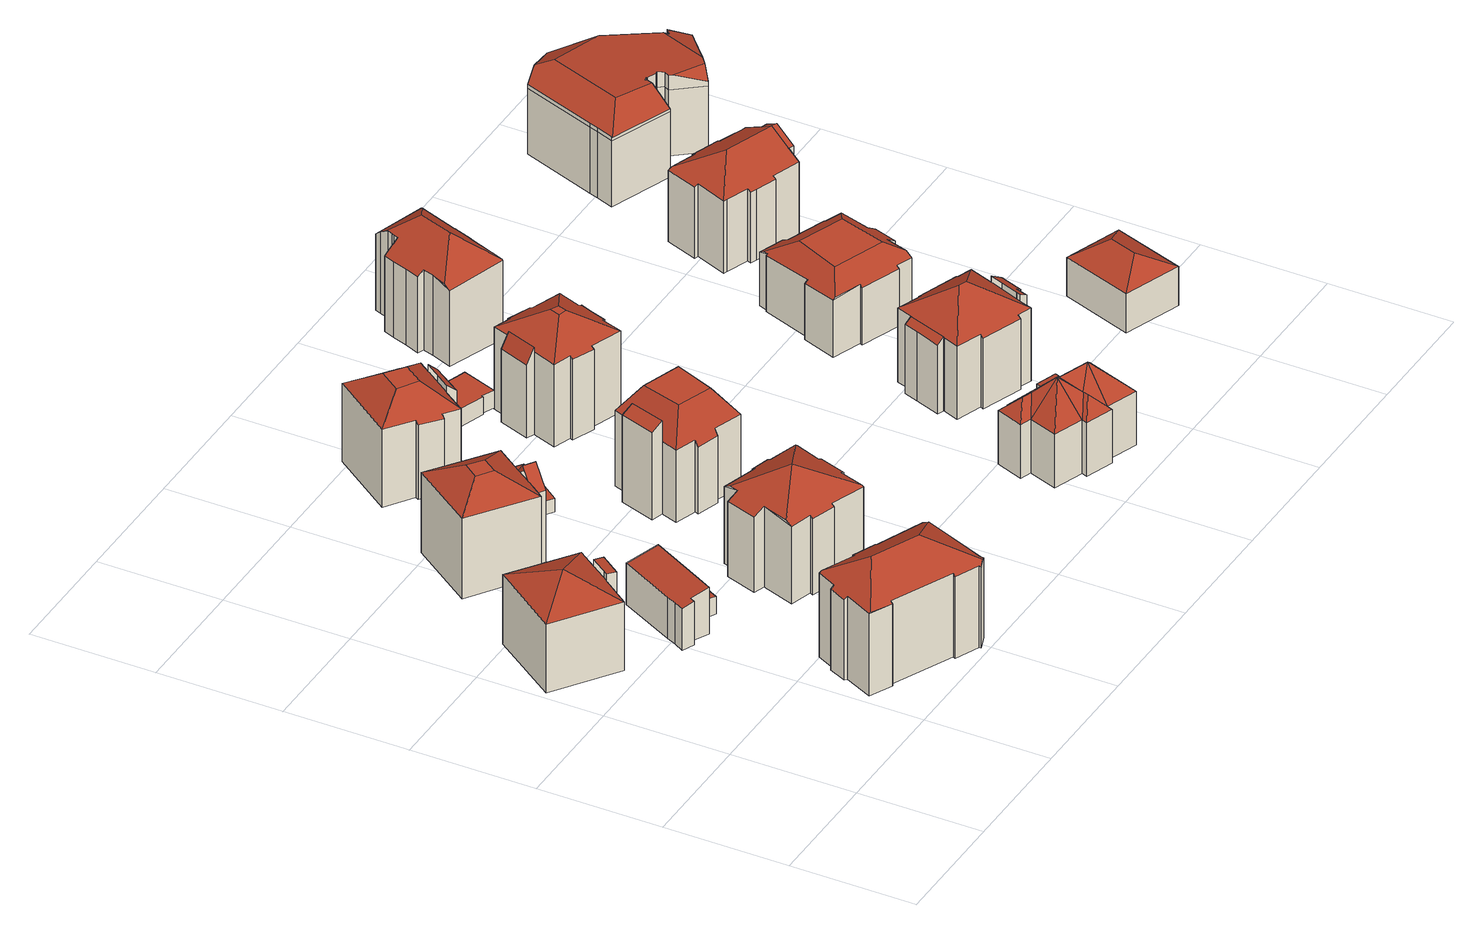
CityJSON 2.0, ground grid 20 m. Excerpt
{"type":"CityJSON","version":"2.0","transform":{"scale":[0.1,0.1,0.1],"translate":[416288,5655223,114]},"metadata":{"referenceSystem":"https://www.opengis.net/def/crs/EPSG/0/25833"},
"CityObjects":{
"building1":{"type":"Building","attributes":{"Gemeindeschluessel":14612000,"Geometrietyp2DReferenz":"3000","function":"31001_9998","roofType":"9999"},"children":["building1-1","building1-2"]},
"building1-1":{"type":"BuildingPart","attributes":{"Dachtyp_tdc":"tdcTentRoof","Dachneigung":27.36,"QualitaetDacherkennung":66,"Geometrietyp2DReferenz":"3000","measuredHeight":14.86,"roofType":"3500"},"parents":["building1"],"geometry":[{"type":"MultiSurface","lod":"2","boundaries":[[[0,1,2,3]],[[1,4,5,2]],[[4,6,7,5]],[[6,8,9,7]],[[10,11,12]],[[11,0,3,12]],[[6,4,13]],[[0,11,10,8,6,13]],[[1,0,13]],[[4,1,13]],[[3,2,5,7,9,12]]],"semantics":{"surfaces":[{"type":"WallSurface"},{"type":"RoofSurface"},{"type":"GroundSurface"}],"values":[0,0,0,0,0,0,1,1,1,1,2]}}]},
"building1-2":{"type":"BuildingPart","attributes":{"Dachtyp_tdc":"tdcPolyFlatRoof","Dachneigung":6.49,"QualitaetDacherkennung":55,"Geometrietyp2DReferenz":"3000","measuredHeight":13.02,"roofType":"2100"},"parents":["building1"],"geometry":[{"type":"MultiSurface","lod":"2","boundaries":[[[14,15,12,16]],[[15,10,12]],[[17,9,8]],[[17,18,19,9]],[[18,14,16,19]],[[18,17,15,14]],[[16,12,9,19]]],"semantics":{"surfaces":[{"type":"WallSurface"},{"type":"RoofSurface"},{"type":"GroundSurface"}],"values":[0,0,0,0,0,1,2]}}]},
"building2":{"type":"Building","attributes":{"Dachtyp_tdc":"tdcFreeFormRoof","Gemeindeschluessel":14612000,"Dachneigung":31.19,"QualitaetDacherkennung":58,"Geometrietyp2DReferenz":"3000","measuredHeight":17.86,"function":"31001_9998","roofType":"5000"},"geometry":[{"type":"Solid","lod":"2","boundaries":[[[[20,21,22,23]],[[21,24,25,22]],[[24,26,27,25]],[[26,28,29,27]],[[28,30,31,29]],[[30,32,33,31]],[[32,34,35,33]],[[34,36,37,35]],[[36,38,39,37]],[[38,40,41,39]],[[40,42,43,41]],[[42,44,45,43]],[[44,46,47,45]],[[46,48,49,47]],[[48,50,51,49]],[[50,52,53,51]],[[52,54,55,53]],[[54,56,57,55]],[[56,20,23,57]],[[58,59,52,50,48,46,44,42,60]],[[61,28,26,62,63]],[[60,40,38,36,34,32,30,61,63,58]],[[63,62,24,21,20,56,54,59,58]],[[26,24,62]],[[30,28,61]],[[42,40,60]],[[54,52,59]],[[23,22,25,27,29,31,33,35,37,39,41,43,45,47,49,51,53,55,57]]]],"semantics":{"surfaces":[{"type":"WallSurface"},{"type":"RoofSurface"},{"type":"GroundSurface"}],"values":[[0,0,0,0,0,0,0,0,0,0,0,0,0,0,0,0,0,0,0,1,1,1,1,0,0,0,0,2]]}}]},
"building3":{"type":"Building","attributes":{"Dachtyp_tdc":"tdcPolyFlatRoof","Gemeindeschluessel":14612000,"Dachneigung":10.72,"QualitaetDacherkennung":78,"Geometrietyp2DReferenz":"3000","measuredHeight":8.04,"function":"31001_9998","roofType":"2100"},"geometry":[{"type":"Solid","lod":"2","boundaries":[[[[64,65,66,67]],[[65,68,69,66]],[[68,70,71,69]],[[70,72,73,71]],[[72,74,75,73]],[[74,76,77,75]],[[76,78,79,77]],[[78,80,81,79]],[[80,64,67,81]],[[80,78,76,74,72,70,68,65,64]],[[67,66,69,71,73,75,77,79,81]]]],"semantics":{"surfaces":[{"type":"WallSurface"},{"type":"RoofSurface"},{"type":"GroundSurface"}],"values":[[0,0,0,0,0,0,0,0,0,1,2]]}}]},
"building4":{"type":"Building","attributes":{"Dachtyp_tdc":"tdcPolyFlatRoof","Gemeindeschluessel":14612000,"Dachneigung":6.56,"QualitaetDacherkennung":77,"Geometrietyp2DReferenz":"3000","measuredHeight":3.34,"function":"31001_9998","roofType":"2100"},"geometry":[{"type":"Solid","lod":"2","boundaries":[[[[82,83,84,85]],[[83,86,87,84]],[[86,88,89,87]],[[88,82,85,89]],[[88,86,83,82]],[[85,84,87,89]]]],"semantics":{"surfaces":[{"type":"WallSurface"},{"type":"RoofSurface"},{"type":"GroundSurface"}],"values":[[0,0,0,0,1,2]]}}]},
"building5":{"type":"Building","attributes":{"Gemeindeschluessel":14612000,"Geometrietyp2DReferenz":"3000","function":"31001_9998","roofType":"9999"},"children":["building5-1","building5-2"]},
"building5-1":{"type":"BuildingPart","attributes":{"Dachtyp_tdc":"tdcGableRoof","Dachneigung":44.52,"QualitaetDacherkennung":36,"Geometrietyp2DReferenz":"3000","measuredHeight":15.23,"roofType":"3100"},"parents":["building5"],"geometry":[{"type":"MultiSurface","lod":"2","boundaries":[[[90,91,92,93]],[[91,94,95,92]],[[96,90,93,97]],[[90,96,98,99,100]],[[94,91,100,99,101]],[[90,100,91]],[[93,92,95,97]]],"semantics":{"surfaces":[{"type":"WallSurface"},{"type":"RoofSurface"},{"type":"GroundSurface"}],"values":[0,0,0,1,1,0,2]}}]},
"building5-2":{"type":"BuildingPart","attributes":{"Dachtyp_tdc":"tdcCutTentRoof","Dachneigung":31.29,"QualitaetDacherkennung":54,"Geometrietyp2DReferenz":"3000","measuredHeight":16.54,"roofType":"9999"},"parents":["building5"],"geometry":[{"type":"MultiSurface","lod":"2","boundaries":[[[102,103,104,105]],[[103,106,96,97,104]],[[107,95,94]],[[107,108,109,95]],[[108,110,111,109]],[[110,102,105,111]],[[102,110,112,113]],[[103,102,113,114]],[[108,107,101,98,106,103,114,115]],[[110,108,115,112]],[[115,114,113,112]],[[105,104,97,95,109,111]]],"semantics":{"surfaces":[{"type":"WallSurface"},{"type":"RoofSurface"},{"type":"GroundSurface"}],"values":[0,0,0,0,0,0,1,1,1,1,1,2]}}]},
"building6":{"type":"Building","attributes":{"Dachtyp_tdc":"tdcFreeFormRoof","Gemeindeschluessel":14612000,"Dachneigung":29.82,"QualitaetDacherkennung":58,"Geometrietyp2DReferenz":"3000","measuredHeight":17.19,"function":"31001_9998","roofType":"5000"},"geometry":[{"type":"Solid","lod":"2","boundaries":[[[[116,117,118,119]],[[117,120,121,118]],[[120,122,123,121]],[[122,124,125,123]],[[124,126,127,125]],[[126,128,129,127]],[[128,130,131,129]],[[130,132,133,131]],[[132,134,135,133]],[[134,136,137,135]],[[136,138,139,137]],[[138,140,141,139]],[[140,142,143,141]],[[142,144,145,143]],[[144,146,147,145]],[[146,148,149,147]],[[148,150,151,149]],[[150,152,153,151]],[[152,154,155,153]],[[154,116,119,155]],[[117,116,156,157,158,124,122,120]],[[130,128,126,158,157,159,136,134,132]],[[157,160,144,142,140,138,159]],[[154,152,150,148,146,160,157,156]],[[126,124,158]],[[138,136,159]],[[146,144,160]],[[116,154,156]],[[119,118,121,123,125,127,129,131,133,135,137,139,141,143,145,147,149,151,153,155]]]],"semantics":{"surfaces":[{"type":"WallSurface"},{"type":"RoofSurface"},{"type":"GroundSurface"}],"values":[[0,0,0,0,0,0,0,0,0,0,0,0,0,0,0,0,0,0,0,0,1,1,1,1,0,0,0,0,2]]}}]},
"building7":{"type":"Building","attributes":{"Dachtyp_tdc":"tdcPolyFlatRoof","Gemeindeschluessel":14612000,"Dachneigung":0,"QualitaetDacherkennung":77,"Geometrietyp2DReferenz":"3000","measuredHeight":2.34,"function":"31001_9998","roofType":"1000"},"geometry":[{"type":"Solid","lod":"2","boundaries":[[[[161,162,163,164]],[[165,166,167,168]],[[164,163,166,165]],[[163,162,167,166]],[[162,161,168,167]],[[161,164,165,168]]]],"semantics":{"surfaces":[{"type":"RoofSurface"},{"type":"GroundSurface"},{"type":"WallSurface"}],"values":[[0,1,2,2,2,2]]}}]},
"building8":{"type":"Building","attributes":{"Dachtyp_tdc":"tdcPolyFlatRoof","Gemeindeschluessel":14612000,"Dachneigung":2.96,"QualitaetDacherkennung":71,"Geometrietyp2DReferenz":"3000","measuredHeight":2.88,"function":"31001_9998","roofType":"2100"},"geometry":[{"type":"Solid","lod":"2","boundaries":[[[[169,170,171,167]],[[170,172,173,171]],[[172,174,175,173]],[[174,176,168,175]],[[176,169,167,168]],[[176,174,172,170,169]],[[167,171,173,175,168]]]],"semantics":{"surfaces":[{"type":"WallSurface"},{"type":"RoofSurface"},{"type":"GroundSurface"}],"values":[[0,0,0,0,0,1,2]]}}]},
"building9":{"type":"Building","attributes":{"Gemeindeschluessel":14612000,"Geometrietyp2DReferenz":"3000","function":"31001_9998","roofType":"9999"},"children":["building9-1","building9-2"]},
"building9-1":{"type":"BuildingPart","attributes":{"Dachtyp_tdc":"tdcPolyFlatRoof","Dachneigung":40.04,"QualitaetDacherkennung":49,"Geometrietyp2DReferenz":"3000","measuredHeight":14.06,"roofType":"2100"},"parents":["building9"],"geometry":[{"type":"MultiSurface","lod":"2","boundaries":[[[177,178,179,180,181]],[[182,183,184]],[[182,185,186,183]],[[185,177,181,186]],[[185,182,178,177]],[[181,180,183,186]]],"semantics":{"surfaces":[{"type":"WallSurface"},{"type":"RoofSurface"},{"type":"GroundSurface"}],"values":[0,0,0,0,1,2]}}]},
"building9-2":{"type":"BuildingPart","attributes":{"Dachtyp_tdc":"tdcCutTentRoof","Dachneigung":36.7,"QualitaetDacherkennung":58,"Geometrietyp2DReferenz":"3000","measuredHeight":16.3,"roofType":"9999"},"parents":["building9"],"geometry":[{"type":"MultiSurface","lod":"2","boundaries":[[[187,188,189,190]],[[188,191,192,189]],[[191,193,194,192]],[[193,195,196,194]],[[195,197,198,196]],[[197,199,200,198]],[[199,201,202,200]],[[201,203,204,202]],[[203,184,183,204]],[[179,205,206,180]],[[205,207,208,206]],[[207,209,210,208]],[[209,211,212,210]],[[211,187,190,212]],[[193,191,213,214]],[[203,201,199,197,195,193,214,215]],[[207,205,179,184,203,215,216]],[[191,188,187,211,209,207,216,213]],[[216,215,214,213]],[[190,189,192,194,196,198,200,202,204,183,180,206,208,210,212]]],"semantics":{"surfaces":[{"type":"WallSurface"},{"type":"RoofSurface"},{"type":"GroundSurface"}],"values":[0,0,0,0,0,0,0,0,0,0,0,0,0,0,1,1,1,1,1,2]}}]},
"building10":{"type":"Building","attributes":{"Gemeindeschluessel":14612000,"Geometrietyp2DReferenz":"3000","function":"31001_9998","roofType":"9999"},"children":["building10-1","building10-2"]},
"building10-1":{"type":"BuildingPart","attributes":{"Dachtyp_tdc":"tdcCutTentRoof","Dachneigung":60.11,"QualitaetDacherkennung":34,"Geometrietyp2DReferenz":"3000","measuredHeight":17.11,"roofType":"9999"},"parents":["building10"],"geometry":[{"type":"MultiSurface","lod":"2","boundaries":[[[217,218,219,220]],[[218,221,222,219]],[[221,223,224,222]],[[223,225,226,224]],[[225,227,228,226]],[[227,229,230,228]],[[229,231,232,230]],[[231,233,234,232]],[[233,235,236,234]],[[235,237,238,236]],[[239,240,241,242]],[[240,243,244,241]],[[243,245,246,244]],[[245,247,248,246]],[[247,249,250,248]],[[249,251,252,250]],[[251,253,254,252]],[[253,255,256,254]],[[255,217,220,256]],[[235,233,231,229,227,225,257,258]],[[240,239,237,235,258,259]],[[251,249,247,245,243,240,259,260]],[[225,223,221,218,217,255,253,251,260,257]],[[260,259,258,257]],[[220,219,222,224,226,228,230,232,234,236,238,242,241,244,246,248,250,252,254,256]]],"semantics":{"surfaces":[{"type":"WallSurface"},{"type":"RoofSurface"},{"type":"GroundSurface"}],"values":[0,0,0,0,0,0,0,0,0,0,0,0,0,0,0,0,0,0,0,1,1,1,1,1,2]}}]},
"building10-2":{"type":"BuildingPart","attributes":{"Dachtyp_tdc":"tdcPolyFlatRoof","Dachneigung":29.09,"QualitaetDacherkennung":55,"Geometrietyp2DReferenz":"3000","measuredHeight":15.89,"roofType":"2100"},"parents":["building10"],"geometry":[{"type":"MultiSurface","lod":"2","boundaries":[[[261,262,263,238,237]],[[262,264,265,263]],[[264,266,239,242,265]],[[266,264,262,261]],[[238,263,265,242]]],"semantics":{"surfaces":[{"type":"WallSurface"},{"type":"RoofSurface"},{"type":"GroundSurface"}],"values":[0,0,0,1,2]}}]},
"building11":{"type":"Building","attributes":{"Dachtyp_tdc":"tdcPolyFlatRoof","Gemeindeschluessel":14612000,"Dachneigung":0,"QualitaetDacherkennung":67,"Geometrietyp2DReferenz":"3000","measuredHeight":3,"function":"31001_9998","roofType":"1000"},"geometry":[{"type":"Solid","lod":"2","boundaries":[[[[267,268,269,270]],[[268,271,272,269]],[[271,273,274,272]],[[273,275,276,274]],[[275,277,278,276]],[[277,279,280,278]],[[279,267,270,280]],[[279,277,275,273,271,268,267]],[[270,269,272,274,276,278,280]]]],"semantics":{"surfaces":[{"type":"WallSurface"},{"type":"RoofSurface"},{"type":"GroundSurface"}],"values":[[0,0,0,0,0,0,0,1,2]]}}]},
"building12":{"type":"Building","attributes":{"Gemeindeschluessel":14612000,"Geometrietyp2DReferenz":"3000","function":"31001_9998","roofType":"9999"},"children":["building12-1","building12-2"]},
"building12-1":{"type":"BuildingPart","attributes":{"Dachtyp_tdc":"tdcPolyFlatRoof","Dachneigung":59.12,"QualitaetDacherkennung":44,"Geometrietyp2DReferenz":"3000","measuredHeight":14.73,"roofType":"2100"},"parents":["building12"],"geometry":[{"type":"MultiSurface","lod":"2","boundaries":[[[281,282,283,284,285]],[[286,287,288,289,290]],[[287,281,285,288]],[[287,286,282,281]],[[285,284,289,288]]],"semantics":{"surfaces":[{"type":"WallSurface"},{"type":"RoofSurface"},{"type":"GroundSurface"}],"values":[0,0,0,1,2]}}]},
"building12-2":{"type":"BuildingPart","attributes":{"Dachtyp_tdc":"tdcCutTentRoof","Dachneigung":31.24,"QualitaetDacherkennung":54,"Geometrietyp2DReferenz":"3000","measuredHeight":17.04,"roofType":"9999"},"parents":["building12"],"geometry":[{"type":"MultiSurface","lod":"2","boundaries":[[[291,292,293,294]],[[292,295,296,293]],[[295,297,298,296]],[[297,299,300,298]],[[299,290,289,300]],[[283,301,302,284]],[[301,303,304,302]],[[303,305,306,304]],[[305,307,308,306]],[[309,310,311,312,313,314,315,316,317,318]],[[299,297,295,292,291,309,318,319]],[[307,320,321,308]],[[320,316,322,321]],[[316,315,323,322]],[[315,314,324,323]],[[314,313,325,324]],[[313,312,326,325]],[[312,311,327,326]],[[311,310,328,327]],[[310,309,329,328]],[[309,291,294,329]],[[301,283,290,299,319,330]],[[316,320,307,305,303,301,330,317]],[[330,319,318,317]],[[308,321,322,323,324,325,326,327,328,329,294,293,296,298,300,289,284,302,304,306]]],"semantics":{"surfaces":[{"type":"WallSurface"},{"type":"RoofSurface"},{"type":"GroundSurface"}],"values":[0,0,0,0,0,0,0,0,0,1,1,0,0,0,0,0,0,0,0,0,0,1,1,1,2]}}]},
"building13":{"type":"Building","attributes":{"Dachtyp_tdc":"tdcFreeFormRoof","Gemeindeschluessel":14612000,"Dachneigung":45.17,"QualitaetDacherkennung":63,"Geometrietyp2DReferenz":"3000","measuredHeight":14,"function":"31001_9998","roofType":"5000"},"geometry":[{"type":"Solid","lod":"2","boundaries":[[[[331,332,333,334]],[[332,335,336,333]],[[335,337,338,336]],[[337,339,340,338]],[[339,341,342,340]],[[341,343,344,342]],[[343,345,346,344]],[[345,347,348,346]],[[347,349,350,348]],[[349,351,352,350]],[[351,353,354,352]],[[353,355,356,354]],[[355,357,358,356]],[[357,359,360,358]],[[359,361,362,360]],[[361,331,334,362]],[[337,363,364]],[[363,337,335]],[[361,364,363]],[[364,361,359]],[[365,351,349]],[[365,366,351]],[[367,366,365]],[[364,367,368]],[[364,366,367]],[[364,357,366]],[[357,364,359]],[[369,366,357,355]],[[369,355,353]],[[366,369,353,351]],[[365,349,347]],[[367,365,347,345]],[[370,371,368,367,345,343]],[[370,343,341]],[[371,370,341,339]],[[364,368,371,339,337]],[[372,363,335,332]],[[372,332,331]],[[363,372,331,361]],[[334,333,336,338,340,342,344,346,348,350,352,354,356,358,360,362]]]],"semantics":{"surfaces":[{"type":"WallSurface"},{"type":"RoofSurface"},{"type":"GroundSurface"}],"values":[[0,0,0,0,0,0,0,0,0,0,0,0,0,0,0,0,1,1,1,1,1,1,1,1,1,1,1,1,1,1,1,1,1,1,1,1,1,1,1,2]]}}]},
"building14":{"type":"Building","attributes":{"Dachtyp_tdc":"tdcFreeFormRoof","Gemeindeschluessel":14612000,"Dachneigung":39.12,"QualitaetDacherkennung":36,"Geometrietyp2DReferenz":"3000","measuredHeight":17.48,"function":"31001_9998","roofType":"5000"},"geometry":[{"type":"Solid","lod":"2","boundaries":[[[[373,374,375,376]],[[374,377,378,375]],[[377,379,380,378]],[[379,381,382,380]],[[381,383,384,382]],[[383,385,386,384]],[[385,387,388,386]],[[387,389,390,388]],[[389,391,392,390]],[[391,393,394,392]],[[393,395,396,394]],[[395,397,398,396]],[[397,399,400,398]],[[399,401,402,400]],[[401,403,404,402]],[[403,405,406,404]],[[405,407,408,406]],[[407,409,410,408]],[[409,411,412,410]],[[411,413,414,412]],[[413,415,416,414]],[[417,418,399,397,395,419]],[[409,420,421,422,411]],[[421,417,419,393,391,389,387,385,383,381,379,377,374,373,415,413,422]],[[401,418,417,421,420,407,405,403]],[[401,399,418]],[[409,407,420]],[[413,411,422]],[[395,393,419]],[[416,376,375,378,380,382,384,386,388,390,392,394,396,398,400,402,404,406,408,410,412,414]],[[415,373,376,416]]]],"semantics":{"surfaces":[{"type":"WallSurface"},{"type":"RoofSurface"},{"type":"GroundSurface"}],"values":[[0,0,0,0,0,0,0,0,0,0,0,0,0,0,0,0,0,0,0,0,0,1,1,1,1,0,0,0,0,2,0]]}}]},
"building15":{"type":"Building","attributes":{"Gemeindeschluessel":14612000,"Geometrietyp2DReferenz":"3000","function":"31001_9998","roofType":"9999"},"children":["building15-1","building15-2","building15-3"]},
"building15-1":{"type":"BuildingPart","attributes":{"Dachtyp_tdc":"tdcHipRoof","Dachneigung":34.72,"QualitaetDacherkennung":80,"Geometrietyp2DReferenz":"3000","measuredHeight":16.73,"roofType":"3200"},"parents":["building15"],"geometry":[{"type":"MultiSurface","lod":"2","boundaries":[[[423,424,425,426]],[[424,427,428,425]],[[427,429,430,428]],[[429,431,432,430]],[[431,433,434,432]],[[433,435,436,434]],[[435,437,438,436]],[[437,439,440,438]],[[441,442,443,444]],[[442,445,446,443]],[[445,447,448,446]],[[447,449,450,448]],[[449,451,452,450]],[[445,442,441,439,437,435,453]],[[424,423,454,455,456,457]],[[435,433,431,429,427,424,457,453]],[[456,458,451,449,447,445,453,457]],[[452,459,460,461,462,426,425,428,430,432,434,436,438,440,444,443,446,448,450]],[[451,458,459,452]],[[458,456,460,459]],[[456,455,461,460]],[[455,454,462,461]]],"semantics":{"surfaces":[{"type":"WallSurface"},{"type":"RoofSurface"},{"type":"GroundSurface"}],"values":[0,0,0,0,0,0,0,0,0,0,0,0,0,1,1,1,1,2,0,0,0,0]}}]},
"building15-2":{"type":"BuildingPart","attributes":{"Dachtyp_tdc":"tdcPolyFlatRoof","Dachneigung":29.78,"QualitaetDacherkennung":50,"Geometrietyp2DReferenz":"3000","measuredHeight":13.57,"roofType":"2100"},"parents":["building15"],"geometry":[{"type":"MultiSurface","lod":"2","boundaries":[[[463,464,465,461]],[[464,466,467,465]],[[466,468,469,467]],[[468,470,471,469]],[[470,472,423,426,471]],[[473,463,461,462,454]],[[473,472,470,468,466,464,463]],[[461,465,467,469,471,426,462]]],"semantics":{"surfaces":[{"type":"WallSurface"},{"type":"RoofSurface"},{"type":"GroundSurface"}],"values":[0,0,0,0,0,0,1,2]}}]},
"building15-3":{"type":"BuildingPart","attributes":{"Dachtyp_tdc":"tdcPolyFlatRoof","Dachneigung":36.67,"QualitaetDacherkennung":33,"Geometrietyp2DReferenz":"3000","measuredHeight":12.6,"roofType":"2100"},"parents":["building15"],"geometry":[{"type":"MultiSurface","lod":"2","boundaries":[[[474,475,476,440,439]],[[475,477,478,476]],[[477,479,480,478]],[[479,481,441,444,480]],[[479,477,475,474,481]],[[444,440,476,478,480]]],"semantics":{"surfaces":[{"type":"WallSurface"},{"type":"RoofSurface"},{"type":"GroundSurface"}],"values":[0,0,0,0,1,2]}}]},
"building16":{"type":"Building","attributes":{"Dachtyp_tdc":"tdcFreeFormRoof","Gemeindeschluessel":14612000,"Dachneigung":0.036,"QualitaetDacherkennung":64,"Geometrietyp2DReferenz":"3000","measuredHeight":11.95,"function":"31001_9998","roofType":"5000"},"geometry":[{"type":"Solid","lod":"2","boundaries":[[[[482,483,484,485]],[[483,486,487,484]],[[488,489,490,491]],[[489,492,493,490]],[[492,494,495,493]],[[494,482,485,495]],[[496,497,498,499,500,501,502,503,504]],[[505,496,504,506,507,508,509,510]],[[494,492,489,488,511,507,506,512,513]],[[503,502,514,515,486,483,482,513,512]],[[506,504,503,512]],[[511,508,507]],[[501,514,502]],[[482,494,513]],[[485,484,487,516,517,518,519,520,521,522,523,524,525,526,527,528,491,490,493,495]],[[486,515,516,487]],[[515,514,517,516]],[[514,501,518,517]],[[501,500,519,518]],[[500,499,520,519]],[[499,498,521,520]],[[498,497,522,521]],[[497,496,523,522]],[[496,505,524,523]],[[505,510,525,524]],[[510,509,526,525]],[[509,508,527,526]],[[508,511,528,527]],[[511,488,491,528]]]],"semantics":{"surfaces":[{"type":"WallSurface"},{"type":"RoofSurface"},{"type":"GroundSurface"}],"values":[[0,0,0,0,0,0,1,1,1,1,1,0,0,0,2,0,0,0,0,0,0,0,0,0,0,0,0,0,0]]}}]},
"building17":{"type":"Building","attributes":{"Dachtyp_tdc":"tdcHipRoof","Gemeindeschluessel":14612000,"Dachneigung":29.67,"QualitaetDacherkennung":88,"Geometrietyp2DReferenz":"3000","measuredHeight":9.39,"function":"31001_9998","roofType":"3200"},"geometry":[{"type":"Solid","lod":"2","boundaries":[[[[529,530,531,532]],[[530,533,534,531]],[[533,535,536,534]],[[535,529,532,536]],[[533,530,537]],[[529,535,538]],[[530,529,538,537]],[[535,533,537,538]],[[532,531,534,536]]]],"semantics":{"surfaces":[{"type":"WallSurface"},{"type":"RoofSurface"},{"type":"GroundSurface"}],"values":[[0,0,0,0,1,1,1,1,2]]}}]},
"building18":{"type":"Building","attributes":{"Gemeindeschluessel":14612000,"Geometrietyp2DReferenz":"3000","function":"31001_9998","roofType":"9999"},"children":["building18-1","building18-2"]},
"building18-1":{"type":"BuildingPart","attributes":{"Dachtyp_tdc":"tdcHipAndGableRoof","Dachneigung":29.8,"QualitaetDacherkennung":55,"Geometrietyp2DReferenz":"3000","measuredHeight":15.57,"roofType":"5000"},"parents":["building18"],"geometry":[{"type":"MultiSurface","lod":"2","boundaries":[[[539,540,541,542]],[[540,543,544,541]],[[543,545,546,544]],[[545,547,548,546]],[[547,549,550,548]],[[549,551,552,550]],[[553,554,555,556,557]],[[554,558,559,555]],[[558,560,561,559]],[[560,562,563,561]],[[562,564,565,563]],[[564,566,567,565]],[[566,568,569,567]],[[568,570,571,569]],[[570,572,573,571]],[[572,574,575,573]],[[574,576,577,575]],[[576,578,579,577]],[[578,580,581,579]],[[580,582,583,581]],[[582,584,585,583]],[[584,539,542,585]],[[580,578,576,574,572,586]],[[572,570,568,566,564,562,560,558,554,553,587,586]],[[587,588,551,549,547,545,543,540,539,584,582,580,586]],[[542,541,544,546,548,550,552,589,556,555,559,561,563,565,567,569,571,573,575,577,579,581,583,585]]],"semantics":{"surfaces":[{"type":"WallSurface"},{"type":"RoofSurface"},{"type":"GroundSurface"}],"values":[0,0,0,0,0,0,0,0,0,0,0,0,0,0,0,0,0,0,0,0,0,0,1,1,1,2]}}]},
"building18-2":{"type":"BuildingPart","attributes":{"Dachtyp_tdc":"tdcGableRoof","Dachneigung":28.93,"QualitaetDacherkennung":54,"Geometrietyp2DReferenz":"3000","measuredHeight":15.51,"roofType":"3100"},"parents":["building18"],"geometry":[{"type":"MultiSurface","lod":"2","boundaries":[[[549,590,591,550]],[[590,592,593,591]],[[592,594,555,593]],[[594,557,556,555]],[[549,550,552,551]],[[549,551,588,595,596,590]],[[594,592,596,595,597,557]],[[590,596,592]],[[550,591,593,555,556,589,552]]],"semantics":{"surfaces":[{"type":"WallSurface"},{"type":"RoofSurface"},{"type":"GroundSurface"}],"values":[0,0,0,0,0,1,1,0,2]}}]},
"building19":{"type":"Building","attributes":{"Dachtyp_tdc":"tdcFreeFormRoof","Gemeindeschluessel":14612000,"Dachneigung":4.09,"QualitaetDacherkennung":32,"Geometrietyp2DReferenz":"3000","measuredHeight":14.39,"function":"31001_9998","roofType":"5000"},"geometry":[{"type":"Solid","lod":"2","boundaries":[[[[598,599,600,601]],[[599,602,603,600]],[[602,604,605,603]],[[604,606,607,605]],[[606,608,609,607]],[[608,610,611,609]],[[610,612,613,611]],[[612,614,615,613]],[[614,616,617,615]],[[616,618,619,617]],[[618,620,621,619]],[[620,622,623,621]],[[624,625,626,627,598]],[[628,629,630,631]],[[632,633,629,628]],[[634,635,625,624]],[[636,637,633,632]],[[616,638,639,618]],[[614,640,638,616]],[[618,639,641,620]],[[620,641,622]],[[622,637,636]],[[610,642,643,612]],[[608,644,642,610]],[[645,646,647,648,649,650,651,652,653,629,633,638,640,654,655,635]],[[637,622,641,639,638,633]],[[626,625,635,655]],[[653,630,629]],[[656,652,651,657]],[[631,630,653,652,656]],[[657,651,650,658]],[[658,650,649,659]],[[659,649,648,660]],[[660,648,647,661]],[[661,647,646,662]],[[662,646,645,663]],[[663,645,635,634]],[[658,659,664,665]],[[659,660,666,664]],[[660,661,667,666]],[[661,662,668,667]],[[662,663,669,668]],[[663,634,670,669]],[[634,624,671,670]],[[624,598,601,671]],[[612,643,640,614]],[[598,627,672,599]],[[599,672,673,602]],[[602,673,674,604]],[[604,674,675,606]],[[606,675,644,608]],[[665,664,666,667,668,669,670,671,601,600,603,605,607,609,611,613,615,617,619,621,623,676,677,678,679,680,681]],[[628,631,679,678]],[[622,636,676,623]],[[636,632,677,676]],[[632,628,678,677]],[[631,656,680,679]],[[656,657,681,680]],[[657,658,665,681]],[[675,674,673,672,627,626,655,654,644]],[[640,643,642,644,654]]]],"semantics":{"surfaces":[{"type":"WallSurface"},{"type":"RoofSurface"},{"type":"GroundSurface"}],"values":[[0,0,0,0,0,0,0,0,0,0,0,0,0,0,0,0,0,0,0,0,0,0,0,0,1,1,1,1,0,0,0,0,0,0,0,0,0,0,0,0,0,0,0,0,0,0,0,0,0,0,0,2,0,0,0,0,0,0,0,1,1]]}}]}
},
"vertices":[
[109,425,121],[10,495,121],[10,495,4],[109,425,4],[87,605,122],[87,605,4],[186,533,122],[186,533,4],[164,502,122],[164,502,4],[141,469,122],[141,469,121],[141,469,4],[98,515,153],
[153,460,133],[141,469,134],[153,460,4],[164,502,134],[177,493,133],[177,493,4],
[367,165,144],[366,161,147],[366,161,5],[367,165,5],[447,133,143],[447,133,5],[409,22,145],[409,22,5],[412,18,142],[412,18,5],[390,10,142],[390,10,5],[389,13,144],[389,13,5],[350,30,144],[350,30,5],[352,34,147],[352,34,5],[252,80,147],[252,80,5],[250,76,145],[250,76,5],[213,93,145],[213,93,5],[235,139,146],[235,139,5],[231,142,142],[231,142,5],[244,170,143],[244,170,5],[249,168,147],[249,168,5],[264,199,148],[264,199,5],[326,175,148],[326,175,5],[328,180,146],[328,180,5],[288,130,184],[268,197,151],[215,93,146],[401,14,147],[443,121,150],[366,95,184],
[188,375,76],[197,391,76],[197,391,6],[188,375,6],[204,406,76],[204,406,6],[250,496,76],[250,496,6],[298,471,86],[298,471,6],[255,389,86],[255,389,6],[240,360,86],[240,360,6],[212,374,80],[212,374,6],[207,366,80],[207,366,6],
[285,373,38],[255,389,41],[255,389,8],[285,373,8],[298,471,41],[298,471,8],[328,456,38],[328,456,8],
[321,690,127],[289,644,127],[289,644,5],[321,690,5],[272,655,127],[272,655,5],[305,702,127],[305,702,5],[298,692,140],[290,681,157],[307,669,157],[280,667,140],
[228,808,142],[329,736,140],[329,736,5],[228,808,5],[305,702,140],[272,655,140],[257,634,140],[257,634,5],[156,705,142],[156,705,5],[219,718,170],[237,743,170],[261,725,170],[245,701,170],
[534,377,140],[517,335,141],[517,335,6],[534,377,6],[523,333,138],[523,333,6],[509,290,138],[509,290,6],[503,292,141],[503,292,6],[488,248,140],[488,248,6],[433,269,139],[433,269,6],[431,264,136],[431,264,6],[392,277,135],[392,277,6],[394,282,138],[394,282,6],[359,293,137],[359,293,6],[377,346,143],[377,346,6],[359,352,134],[359,352,6],[376,403,134],[376,403,6],[394,397,143],[394,397,6],[402,422,137],[402,422,6],[458,403,139],[458,403,6],[459,408,136],[459,408,6],[488,399,137],[488,399,6],[486,394,140],[486,394,6],[531,378,142],[443,337,178],[489,251,142],[363,304,143],[399,411,143],
[435,735,29],[394,763,29],[361,718,29],[401,689,29],[401,689,6],[361,718,6],[394,763,6],[435,735,6],
[394,763,35],[384,771,35],[384,771,6],[403,798,33],[403,798,6],[450,764,33],[450,764,6],[435,735,35],
[435,862,135],[423,871,148],[423,871,136],[423,871,7],[435,862,7],[456,918,148],[456,918,7],[456,918,136],[468,910,135],[468,910,7],
[337,871,134],[340,876,138],[340,876,7],[337,871,7],[297,906,140],[297,906,7],[369,1008,140],[369,1008,7],[412,978,138],[412,978,7],[415,983,133],[415,983,7],[449,960,132],[449,960,7],[445,954,137],[445,954,7],[469,937,136],[469,937,7],[422,871,136],[422,871,7],[397,835,136],[397,835,7],[373,852,137],[373,852,7],[370,847,132],[370,847,7],[355,915,170],[379,949,170],[409,926,170],[387,895,170],
[606,562,129],[594,526,126],[594,526,5],[606,562,5],[593,523,126],[593,523,5],[589,524,132],[589,524,5],[577,489,129],[577,489,5],[530,505,129],[530,505,5],[528,499,119],[528,499,5],[492,511,118],[492,511,5],[494,517,128],[494,517,5],[459,528,128],[459,528,5],[468,555,129],[468,555,5],[486,612,132],[497,645,134],[497,645,5],[486,612,5],[535,633,134],[535,633,5],[538,639,123],[538,639,5],[574,627,123],[574,627,5],[572,621,133],[572,621,5],[618,604,135],[618,604,5],[603,568,136],[603,568,5],[608,567,129],[608,567,5],[555,525,176],[498,545,176],[517,610,176],[580,589,176],
[468,555,164],[449,561,153],[449,561,5],[468,618,153],[468,618,5],[486,612,164],
[561,889,39],[560,886,39],[560,886,9],[561,889,9],[520,900,39],[520,900,9],[549,955,39],[549,955,9],[586,942,39],[586,942,9],[601,937,39],[601,937,9],[581,880,39],[581,880,9],
[558,857,131],[571,852,155],[571,852,147],[571,852,7],[558,857,7],[553,802,155],[540,807,131],[540,807,7],[553,802,7],[553,802,147],
[605,739,146],[603,734,143],[603,734,7],[605,739,7],[566,748,144],[566,748,7],[568,753,147],[568,753,7],[539,763,147],[539,763,7],[581,880,147],[581,880,7],[610,870,147],[610,870,7],[612,875,144],[612,875,7],[650,861,143],[650,861,7],[657,721,145],[669,756,145],[674,755,143],[682,779,143],[688,794,143],[690,800,143],[685,802,145],[698,839,145],[629,804,178],[624,789,178],[610,793,178],[648,856,146],[648,856,7],[698,839,7],[685,802,7],[690,800,7],[688,794,7],[682,779,7],[674,755,7],[669,756,7],[657,721,7],[616,810,178],
[783,156,93],[799,200,93],[799,200,2],[783,156,2],[816,194,93],[816,194,2],[817,196,93],[817,196,2],[878,174,93],[878,174,2],[881,183,93],[881,183,2],[915,171,93],[915,171,2],[911,160,93],[911,160,2],[962,142,93],[962,142,2],[930,52,93],[930,52,2],[879,70,93],[879,70,2],[876,61,93],[876,61,2],[830,77,93],[830,77,2],[833,86,93],[833,86,2],[784,103,93],[784,103,2],[801,150,93],[801,150,2],[830,164,116],[847,133,142],[901,113,141],[864,101,117],[850,131,141],[849,132,142],[861,92,117],[892,160,111],[889,151,111],[813,170,116],
[653,1039,135],[662,1062,135],[662,1062,6],[653,1039,6],[670,1086,135],[670,1086,6],[677,1104,135],[677,1104,6],[681,1103,138],[681,1103,6],[690,1100,145],[690,1100,6],[694,1098,149],[694,1098,6],[701,1096,154],[701,1096,6],[703,1103,154],[703,1103,6],[705,1107,154],[705,1107,6],[708,1115,154],[708,1115,6],[713,1129,145],[713,1129,6],[717,1139,136],[717,1139,6],[797,1110,140],[797,1110,6],[773,1045,141],[773,1045,6],[775,1045,140],[775,1045,6],[764,1014,140],[764,1014,6],[762,1014,141],[762,1014,6],[738,950,140],[738,950,6],[644,984,135],[644,984,6],[657,1017,142],[657,1017,6],[663,1035,142],[663,1035,6],[731,1074,181],[796,1108,141],[709,1117,154],[739,952,141],[712,1020,181],[647,993,142],
[1003,274,128],[996,253,128],[996,253,4],[1003,274,4],[973,261,128],[973,261,4],[971,256,124],[971,256,4],[905,280,124],[905,280,4],[907,285,128],[907,285,4],[865,300,128],[865,300,4],[875,326,128],[875,326,4],[874,326,128],[874,326,4],[897,390,129],[898,390,129],[898,390,4],[897,390,4],[907,416,130],[907,416,4],[948,401,130],[948,401,4],[950,406,126],[950,406,4],[1017,382,126],[1017,382,4],[943,339,171],[1024,331,129],[1024,330,129],[1037,369,130],[957,334,171],[1015,377,130],[1015,377,4],[1037,369,4],[1024,330,4],[1024,331,4],
[1024,330,140],[1042,324,128],[1042,324,4],[1029,287,128],[1029,287,4],[1021,289,133],[1021,289,4],[1015,270,133],[1015,270,4],[1003,274,140],[1024,331,140],
[874,326,130],[864,330,121],[864,330,4],[878,370,122],[878,370,4],[887,394,121],[887,394,4],[897,390,130],
[917,523,101],[937,579,99],[937,579,4],[917,523,4],[943,577,103],[943,577,4],[1030,483,104],[1028,478,101],[1028,478,4],[1030,483,4],[963,502,101],[963,502,4],[965,506,104],[965,506,4],[1105,610,105],[1079,620,105],[1080,624,102],[1017,647,102],[1021,658,95],[980,673,95],[977,664,101],[994,618,123],[1070,590,123],[1088,560,107],[1047,514,123],[1060,484,110],[1073,521,109],[1088,516,99],[1102,555,98],[1056,473,104],[962,545,123],[921,522,104],[974,657,101],[972,658,99],[972,658,4],[974,657,4],[980,673,4],[1021,658,4],[1017,647,4],[1080,624,4],[1079,620,4],[1105,610,4],[1088,560,4],[1102,555,4],[1088,516,4],[1073,521,4],[1056,473,4],
[1294,273,70],[1254,157,70],[1254,157,4],[1294,273,4],[1161,190,70],[1161,190,4],[1201,305,70],[1201,305,4],[1220,208,98],[1235,252,98],
[1150,829,128],[1148,824,131],[1148,824,6],[1150,829,6],[1167,817,131],[1167,817,6],[1185,810,131],[1185,810,6],[1193,808,131],[1193,808,6],[1182,776,150],[1182,776,6],[1181,776,150],[1181,776,6],[1163,725,142],[1163,724,142],[1163,724,6],[1163,725,6],[1163,725,141],[1156,704,129],[1156,704,6],[1110,720,129],[1110,720,6],[1108,715,126],[1108,715,6],[1074,727,126],[1074,727,6],[1063,731,126],[1063,731,6],[1065,737,129],[1065,737,6],[1029,750,129],[1029,750,6],[1023,752,129],[1023,752,6],[1042,803,130],[1042,803,6],[1036,805,127],[1036,805,6],[1055,857,127],[1055,857,6],[1060,855,131],[1060,855,6],[1103,840,131],[1103,840,6],[1104,845,128],[1104,845,6],[1094,786,161],[1175,757,161],[1179,769,154],[1175,757,6],
[1190,773,150],[1190,773,6],[1172,721,141],[1172,721,6],[1163,724,141],[1175,758,161],[1184,754,161],[1175,757,160],
[1095,967,116],[1105,995,116],[1105,995,4],[1095,967,4],[1110,1009,116],[1110,1009,4],[1153,1131,116],[1153,1131,4],[1177,1135,116],[1177,1135,4],[1181,1135,116],[1181,1135,4],[1212,1140,116],[1212,1140,4],[1236,1144,116],[1236,1144,4],[1281,1086,116],[1281,1086,4],[1336,1014,116],[1336,1014,4],[1341,1007,116],[1341,1007,4],[1354,1017,116],[1354,1017,4],[1375,989,116],[1375,989,4],[1197,929,116],[1197,929,120],[1095,966,123],[1095,967,123],[1296,927,116],[1296,927,137],[1276,911,124],[1276,911,116],[1308,937,116],[1308,937,136],[1211,965,116],[1211,965,144],[1362,979,116],[1362,979,120],[1336,1014,136],[1341,1007,133],[1281,1086,142],[1354,1017,129],[1212,1140,128],[1236,1144,121],[1181,1135,137],[1214,974,144],[1213,977,144],[1220,979,143],[1221,977,143],[1237,972,142],[1240,973,142],[1247,964,141],[1242,955,141],[1246,950,141],[1193,1109,148],[1151,991,148],[1242,955,116],[1247,964,116],[1240,973,116],[1237,972,116],[1221,977,116],[1220,979,116],[1213,977,116],[1214,974,116],[1237,972,4],[1240,973,4],[1221,977,4],[1220,979,4],[1213,977,4],[1214,974,4],[1211,965,4],[1197,929,4],[1105,995,123],[1110,1009,123],[1153,1131,123],[1177,1135,135],[1362,979,4],[1308,937,4],[1296,927,4],[1276,911,4],[1242,955,4],[1247,964,4]
]}
